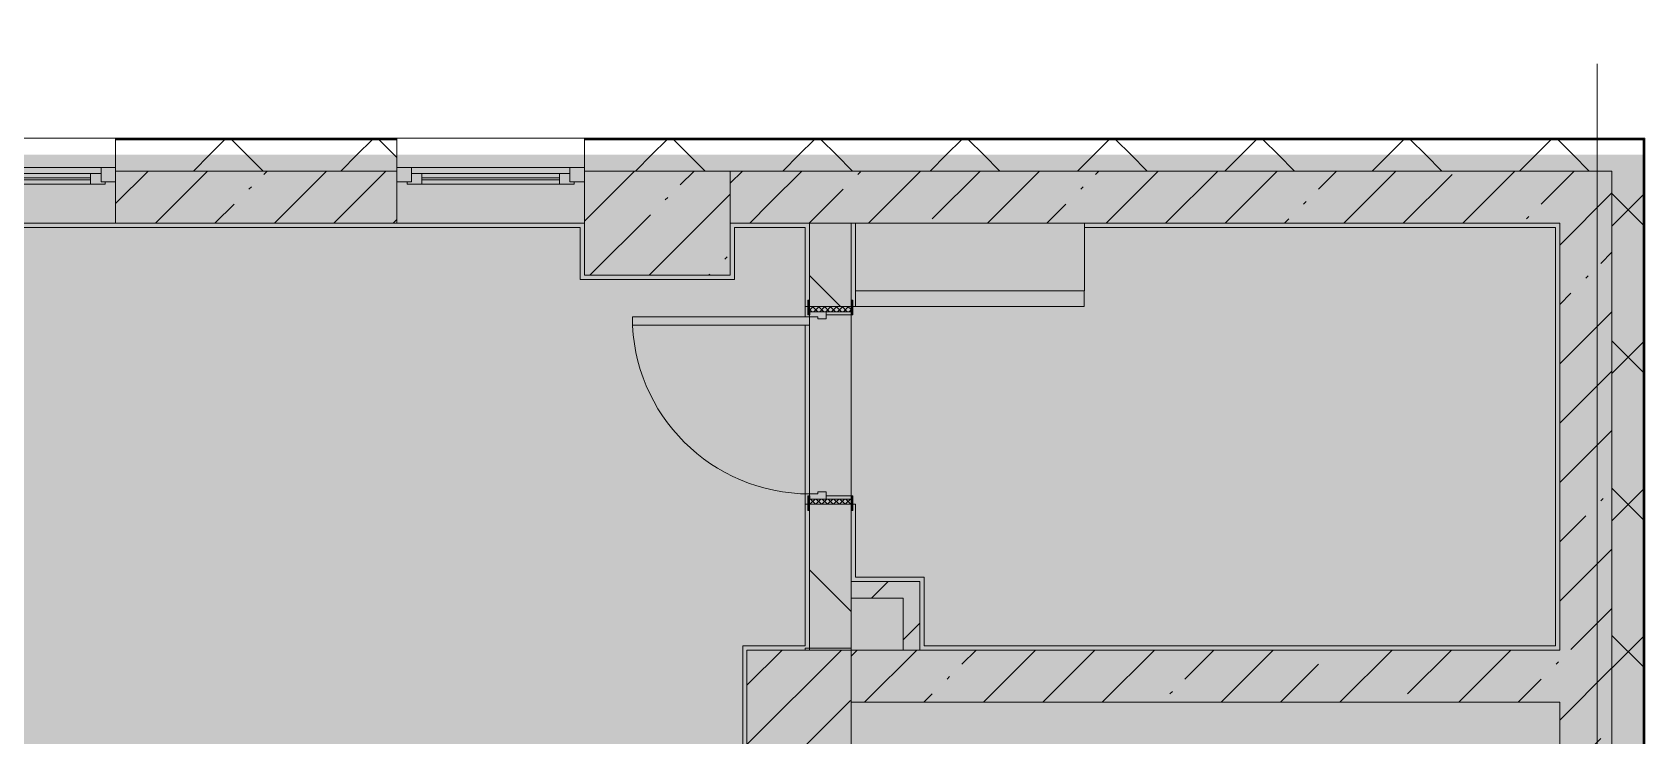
# Model space of a CAD drawing. Header units: millimetres. Extents: x 81682 to 274809, y -8553 to 29000.
# Drawn here: x 265299 to 273037, y 18689 to 22067 of the extents above; entities that cross this region are included whole.
import ezdxf

# ---------------------------------------------------------------- set-up
doc = ezdxf.new("R2010")
doc.units = ezdxf.units.MM
doc.layers.add('A-DETL-GENF-2', color=7, linetype='Continuous', lineweight=9, true_color=0xc0c0c0, transparency=0.4)
for name, color, linetype, lineweight, true_color in [('A-DOOR-2', 7, 'Continuous', 5, 0xb7b7b7), ('A-DOOR-3', 7, 'Continuous', 5, 0xe2e2e2), ('A-DOOR-4', 7, 'Continuous', 5, 0xaaaaaa), ('A-DOOR-FRAM-2', 7, 'Continuous', 5, 0xe2e2e2), ('A-DOOR-FRAM-3', 7, 'Continuous', 5, 0xb7b7b7), ('A-DOOR-FRAM-4', 7, 'Continuous', 5, 0xaaaaaa), ('A-FLOR-1', 7, 'Continuous', 5, 0xb7b7b7), ('A-GLAZ-2', 7, 'Continuous', 5, 0x737373), ('A-WALL-8', 7, 'Continuous', 5, 0x737373), ('A-WALL-9', 7, 'Continuous', 9, 0x737373), ('I-WALL-3', 7, 'Continuous', 5, 0x737373), ('S-COLS-2', 7, 'Continuous', 5, 0x737373)]:
    doc.layers.add(name, color=color, linetype=linetype, lineweight=lineweight, true_color=true_color)
for name, color, linetype, lineweight in [('A-WALL', 7, 'Continuous', 9), ('A-WALL-7', 7, 'Continuous', 5), ('I-WALL-2', 7, 'Continuous', 5), ('S-COLS-1', 7, 'Continuous', 5), ('Оси', 7, 'Continuous', 9)]:
    doc.layers.add(name, color=color, linetype=linetype, lineweight=lineweight)
pattern_1 = [(45, (147798.7, 0), (-285.1231, 285.1231), []), (45, (148083.8, 0), (-285.1231, 285.1231), [504.031, -100.806, 16.764, -84.042])]
pattern_2 = [(45, (147798.7, 0), (-353.5534, 353.5534), []), (135, (147798.7, 0), (-353.5534, -353.5534), [])]
pattern_3 = [(45, (147798.7, 0), (-176.7767, 176.7767), [])]

# ---------------------------------------------------------------- blocks, each defined once
blk = doc.blocks.new('120_Окно_СКБ_1Ст - 120_Окно_СКБ_1Ст 900х2500_h_ с форточкой-22876038-3_7_3_птичка')
at = {"layer": 'A-GLAZ-2'}
for p, q in [((-450, -127), (-450, -57)), ((-450, -57), (-380, -57)), ((450, -57), (-450, -57)), ((-380, -57), (-380, -127)), ((380, -127), (380, -57)), ((380, -57), (450, -57)), ((450, -57), (450, -127)), ((-380, -127), (-450, -127)), ((-450, -127), (-400, -127)), ((-380, -127), (-400, -127)), ((-400, -127), (-400, -137)), ((-400, -137), (400, -137)), ((400, -137), (-400, -137)), ((380, -87), (-380, -87)), ((-380, -87), (-380, -127)), ((-330, -137), (-330, -87)), ((-330, -107), (330, -107)), ((330, -117), (-330, -117)), ((330, -137), (330, -87)), ((380, -127), (380, -87)), ((450, -127), (380, -127)), ((400, -127), (380, -127)), ((400, -127), (450, -127)), ((400, -137), (400, -127))]:
    blk.add_line(p, q, dxfattribs=at)
blk = doc.blocks.new('110_Дверь_СКБ_1Ст_Внутренняя1 - Д-8 950x2100h_охрана-V113-3_7_3_птичка')
at = {"layer": 'A-DOOR-3'}
h = blk.add_hatch(color=256, dxfattribs=at)
h.paths.add_polyline_path([(-437.5, 100), (-437.5, 20), (-402.5, 20), (-402.5, 60), (-412.5, 60), (-412.5, 100)])
h.paths.add_polyline_path([(427.5, 60), (427.5, 20), (462.5, 20), (462.5, 100), (437.5, 100), (437.5, 60)])
at = {"layer": 'A-DOOR-4'}
h = blk.add_hatch(dxfattribs=at)
h.set_pattern_fill('FP_81', color=256, style=0, pattern_type=2)
h.set_pattern_definition([(135, (1826.41, 164.685), (-14.14214, -14.14214), []), (225, (1826.41, 164.685), (14.14214, -14.14214), [])])
h.paths.add_polyline_path([(462.5, -100), (487.5, -100), (487.5, 100), (462.5, 100)])
at = {"layer": 'A-DOOR-FRAM-2'}
for points in [[(397.5, 100), (437.5, 100), (437.5, 950), (397.5, 950), (397.5, 139)], [(-492.5, 100), (-422.5, 100), (-422.5, 108), (-492.5, 108)], [(447.5, 100), (517.5, 100), (517.5, 108), (447.5, 108)], [(-437.5, -100), (-422.5, -100), (-422.5, 20), (-437.5, 20)], [(447.5, -100), (462.5, -100), (462.5, 20), (447.5, 20)], [(-492.5, -108), (-422.5, -108), (-422.5, -100), (-492.5, -100)], [(447.5, -108), (517.5, -108), (517.5, -100), (447.5, -100)]]:
    blk.add_hatch(color=256, dxfattribs=at).paths.add_polyline_path(points)
at = {"layer": 'A-DOOR-FRAM-4'}
h = blk.add_hatch(dxfattribs=at)
h.set_pattern_fill('FP_9', color=256, style=0, pattern_type=2)
h.set_pattern_definition([(45, (-296.384, 164.685), (-14.1421, 14.1421), []), (135, (-296.384, 164.685), (-14.1421, -14.1421), [])])
h.paths.add_polyline_path([(-462.5, -100), (-437.5, -100), (-437.5, 100), (-462.5, 100)])
at = {"layer": 'A-DOOR-2'}
for p, q in [((437.5, 950), (397.5, 950)), ((397.5, 950), (397.5, 100)), ((437.5, 100), (437.5, 950)), ((397.5, 100), (437.5, 100))]:
    blk.add_line(p, q, dxfattribs=at)
blk.add_arc((437.5, 100), 850, 90, 180, dxfattribs=at)
at = {"layer": 'A-DOOR-FRAM-3'}
for p, q in [((-422.5, 108), (-492.5, 108)), ((-492.5, 108), (-492.5, 100)), ((-492.5, 100), (-422.5, 100)), ((-437.5, 100), (-462.5, 100)), ((-462.5, 100), (-462.5, -100)), ((-412.5, 100), (-437.5, 100)), ((-437.5, 100), (-437.5, 20)), ((-437.5, -100), (-437.5, 100)), ((-422.5, 100), (-437.5, 100)), ((-437.5, 100), (-437.5, 99)), ((-437.5, 99), (-422.5, 99)), ((-422.5, 100), (-422.5, 108)), ((-422.5, 99), (-422.5, 100)), ((-412.5, 60), (-412.5, 100)), ((437.5, 100), (437.5, 60)), ((462.5, 100), (437.5, 100)), ((517.5, 108), (447.5, 108)), ((447.5, 108), (447.5, 100)), ((462.5, 100), (447.5, 100)), ((447.5, 100), (447.5, 99)), ((447.5, 100), (517.5, 100)), ((447.5, 99), (462.5, 99)), ((462.5, 20), (462.5, 100)), ((487.5, 100), (462.5, 100)), ((462.5, 100), (462.5, -100)), ((462.5, 99), (462.5, 100)), ((487.5, -100), (487.5, 100)), ((517.5, 100), (517.5, 108)), ((-437.5, 20), (-402.5, 20)), ((-422.5, 20), (-437.5, 20)), ((-437.5, 20), (-437.5, -100)), ((-422.5, -100), (-422.5, 20)), ((-402.5, 60), (-412.5, 60)), ((-402.5, 20), (-402.5, 60)), ((437.5, 60), (427.5, 60)), ((427.5, 60), (427.5, 20)), ((427.5, 20), (462.5, 20)), ((462.5, 20), (447.5, 20)), ((447.5, 20), (447.5, -100)), ((462.5, -100), (462.5, 20)), ((-422.5, -100), (-492.5, -100)), ((-492.5, -100), (-492.5, -108)), ((-492.5, -108), (-422.5, -108)), ((-462.5, -100), (-437.5, -100)), ((-437.5, -100), (-422.5, -100)), ((-422.5, -108), (-422.5, -100)), ((447.5, -100), (462.5, -100)), ((517.5, -100), (447.5, -100)), ((447.5, -100), (447.5, -108)), ((447.5, -108), (517.5, -108)), ((462.5, -100), (487.5, -100)), ((517.5, -108), (517.5, -100))]:
    blk.add_line(p, q, dxfattribs=at)
blk = doc.blocks.new('120_Окно_СКБ_1Ст - 120_Окно_СКБ_1Ст 900х2500_h_ с форточкой-V101-3_7_3_птичка')
at = {"layer": 'A-GLAZ-2'}
for p, q in [((-450, -127), (-450, -57)), ((-450, -57), (-380, -57)), ((450, -57), (-450, -57)), ((-380, -57), (-380, -127)), ((380, -127), (380, -57)), ((380, -57), (450, -57)), ((450, -57), (450, -127)), ((-380, -127), (-450, -127)), ((-450, -127), (-400, -127)), ((-380, -127), (-400, -127)), ((-400, -127), (-400, -137)), ((-400, -137), (400, -137)), ((400, -137), (-400, -137)), ((380, -87), (-380, -87)), ((-380, -87), (-380, -127)), ((-330, -137), (-330, -87)), ((-330, -107), (330, -107)), ((330, -117), (-330, -117)), ((330, -137), (330, -87)), ((380, -127), (380, -87)), ((450, -127), (380, -127)), ((400, -127), (380, -127)), ((400, -127), (449.8, -127)), ((400, -137), (400, -127))]:
    blk.add_line(p, q, dxfattribs=at)
blk = doc.blocks.new('BSC_Колонна _Прямоугольная - 700х500-23282984-3_7_3_птичка')
at = {"layer": 'S-COLS-1'}
h = blk.add_hatch(dxfattribs=at)
h.set_pattern_fill('FP_125', color=256, style=0, pattern_type=2)
h.set_pattern_definition([(45, (-120500, -21150), (-285.1231, 285.1231), []), (45, (-120214.88, -21150), (-285.1231, 285.1231), [504.031, -100.806, 16.764, -84.042])])
h.paths.add_polyline_path([(-350, -250), (350, -250), (350, 250), (-350, 250)])
at = {"layer": 'S-COLS-2'}
for p, q in [((350, 250), (-350, 250)), ((-350, 250), (-350, -250)), ((350, -250), (350, 250)), ((-350, -250), (350, -250))]:
    blk.add_line(p, q, dxfattribs=at)
blk = doc.blocks.new('BSC_Колонна _Прямоугольная - 500х500-V179-3_7_3_птичка')
at = {"layer": 'S-COLS-1'}
h = blk.add_hatch(dxfattribs=at)
h.set_pattern_fill('FP_154', color=256, style=0, pattern_type=2)
h.set_pattern_definition([(45, (-121180, -18850), (-285.1231, 285.1231), []), (45, (-120894.88, -18850), (-285.1231, 285.1231), [504.031, -100.806, 16.764, -84.042])])
h.paths.add_polyline_path([(-250, -250), (250, -250), (250, 250), (-250, 250)])
at = {"layer": 'S-COLS-2'}
for p, q in [((250, 250), (-250, 250)), ((-250, 250), (-250, -250)), ((250, -250), (250, 250)), ((-250, -250), (250, -250))]:
    blk.add_line(p, q, dxfattribs=at)
blk = doc.blocks.new('Зашивка приборов отопления43 - Зашивка приборов отопления-33398518-3_7_3_птичка')
at = {"layer": 'A-WALL-8'}
for p, q in [((121290.8, 18994.6), (121290.8, 18669.6)), ((122390.8, 18669.6), (122390.8, 18994.6)), ((121290.8, 18669.6), (122390.8, 18669.6)), ((122389.3, 18669.6), (121290.8, 18669.6)), ((121290.8, 18669.6), (121290.8, 18594.6)), ((122389.3, 18594.6), (122389.3, 18669.6)), ((121290.8, 18594.6), (122389.3, 18594.6))]:
    blk.add_line(p, q, dxfattribs=at)

msp = doc.modelspace()

# ---------------------------------------------------------------- hatches: boundary and pattern name
at = {"layer": 'A-DETL-GENF-2'}
msp.add_hatch(color=256, dxfattribs=at).paths.add_polyline_path([(273031.7, -258), (273031.7, 21479), (241131.7, 21479), (241131.7, 27379), (232368.7, 27379), (232368.7, 10208.3), (237008.7, 10208.3), (237008.7, -258), (271786.3, -258)])
at = {"layer": 'A-WALL-7'}
h = msp.add_hatch(dxfattribs=at)
h.set_pattern_fill('FP_79', color=256, style=0, pattern_type=2)
h.set_pattern_definition(pattern_2)
h.paths.add_polyline_path([(272878.7, 21400), (273028.7, 21400), (273028.7, 21479), (267948.9, 21479), (267948.9, 21400), (272628.7, 21400)])
h.paths.add_polyline_path([(267048.9, 21400), (267048.9, 21479), (265699.1, 21479), (265699.1, 21400), (266193, 21400)])
h.paths.add_polyline_path([(254074.4, 21400), (254649.1, 21400), (254649.1, 21479), (253348.9, 21479), (253348.9, 21400), (253848.7, 21400)])
h.paths.add_polyline_path([(255549.1, 21400), (256849.1, 21400), (256849.1, 21479), (255549.1, 21479)])
h.paths.add_polyline_path([(241102.8, 21400), (241108.7, 21400), (241108.7, 21550), (241088.7, 21550), (241088.7, 21400)])
h.paths.add_polyline_path([(257749.1, 21400), (259048.7, 21400), (259048.7, 21479), (257749.1, 21479)])
h.paths.add_polyline_path([(261348.7, 21400), (262499.1, 21400), (262499.1, 21479), (261348.7, 21479)])
h.paths.add_polyline_path([(263929.1, 21400), (264799.1, 21400), (264799.1, 21479), (263929.1, 21479)])
h.paths.add_polyline_path([(244408.7, 21400), (248948.7, 21400), (248948.7, 21479), (244408.7, 21479)])
h.paths.add_polyline_path([(251248.7, 21400), (252448.9, 21400), (252448.9, 21479), (251248.7, 21479)])
h = msp.add_hatch(dxfattribs=at)
h.set_pattern_fill('FP_79', color=256, style=0, pattern_type=2)
h.set_pattern_definition(pattern_2)
h.paths.add_polyline_path([(272957.7, 21479), (273028.7, 21479), (273028.7, 21550), (267948.9, 21550), (267948.9, 21479), (272839.4, 21479)])
h.paths.add_polyline_path([(247549, 21479), (248948.7, 21479), (248948.7, 21550), (244408.7, 21550), (244408.7, 21479), (246287.8, 21479)])
h.paths.add_polyline_path([(251248.7, 21479), (252448.9, 21479), (252448.9, 21550), (251248.7, 21550)])
h.paths.add_polyline_path([(267048.9, 21479), (267048.9, 21550), (265699.1, 21550), (265699.1, 21479), (266338, 21479)])
h.paths.add_polyline_path([(264328.6, 21479), (264799.1, 21479), (264799.1, 21550), (263929.1, 21550), (263929.1, 21479)])
h.paths.add_polyline_path([(254033.7, 21479), (254649.1, 21479), (254649.1, 21550), (253348.9, 21550), (253348.9, 21479), (253848.7, 21479)])
h.paths.add_polyline_path([(262464.2, 21479), (262499.1, 21479), (262499.1, 21550), (261348.7, 21550), (261348.7, 21479), (261954.6, 21479)])
h.paths.add_polyline_path([(258848.7, 21479), (259048.7, 21479), (259048.7, 21550), (257749.1, 21550), (257749.1, 21479), (258735.4, 21479)])
h.paths.add_polyline_path([(255549.1, 21479), (256849.1, 21479), (256849.1, 21550), (255549.1, 21550)])
h = msp.add_hatch(dxfattribs=at)
h.set_pattern_fill('FP_79', color=256, style=0, pattern_type=2)
h.set_pattern_definition(pattern_2)
h.paths.add_polyline_path([(273019.9, -250), (273028.7, -250), (273028.7, 7700), (272878.7, 7700), (272878.7, -250), (273004.2, -250)])
h.paths.add_polyline_path([(273028.7, 8900), (273028.7, 10820), (272878.7, 10820), (272878.7, 8900)])
h.paths.add_polyline_path([(273028.7, 13120), (273028.7, 21400), (272878.7, 21400), (272878.7, 13120)])
at = {"layer": 'I-WALL-2'}
h = msp.add_hatch(dxfattribs=at)
h.set_pattern_fill('FP_75', color=256, style=0, pattern_type=2)
h.set_pattern_definition(pattern_1)
h.paths.add_polyline_path([(259048.7, 21150), (259048.7, 21400), (258848.7, 21400), (258848.7, 21150)])
h.paths.add_polyline_path([(256849.1, 21150), (256849.1, 21400), (255549.1, 21400), (255549.1, 21150)])
h.paths.add_polyline_path([(268838.7, 21150), (268838.7, 21400), (268648.7, 21400), (268648.7, 21150)])
h.paths.add_polyline_path([(257749.1, 21150), (258148.7, 21150), (258148.7, 21400), (257749.1, 21400)])
h.paths.add_polyline_path([(266193, 21150), (267048.9, 21150), (267048.9, 21400), (265699.1, 21400), (265699.1, 21150)])
h.paths.add_polyline_path([(261348.7, 21150), (262499.1, 21150), (262499.1, 21400), (261348.7, 21400)])
h.paths.add_polyline_path([(264799.1, 21150), (264799.1, 21400), (263929.1, 21400), (263929.1, 21150), (264328.6, 21150)])
h.paths.add_polyline_path([(251277.8, 21150), (252448.9, 21150), (252448.9, 21400), (251248.7, 21400), (251248.7, 21150)])
h.paths.add_polyline_path([(253848.7, 21150), (254649.1, 21150), (254649.1, 21400), (253848.7, 21400), (253848.7, 21246.1)])
h.paths.add_polyline_path([(248598.7, 21150), (248948.7, 21150), (248948.7, 21400), (248598.7, 21400)])
h = msp.add_hatch(dxfattribs=at)
h.set_pattern_fill('FP_75', color=256, style=0, pattern_type=2)
h.set_pattern_definition(pattern_1)
h.paths.add_polyline_path([(272628.7, 21150), (272628.7, 21400), (268838.7, 21400), (268838.7, 21150), (271786.3, 21150)])
h = msp.add_hatch(dxfattribs=at)
h.set_pattern_fill('FP_75', color=256, style=0, pattern_type=2)
h.set_pattern_definition(pattern_1)
h.paths.add_polyline_path([(272628.7, 10600), (272878.7, 10600), (272878.7, 10820), (272628.7, 10820), (272628.7, 10642.6)])
h.paths.add_polyline_path([(272878.7, 13120), (272878.7, 21400), (272628.7, 21400), (272628.7, 13120)])
h = msp.add_hatch(dxfattribs=at)
h.set_pattern_fill('FP_78', color=256, style=0, pattern_type=2)
h.set_pattern_definition([(135, (147798.7, 0), (-353.5534, -353.5534), [])])
h.paths.add_polyline_path([(269228.7, 19100), (269228.7, 19800), (269028.7, 19800), (269028.7, 19100)])
h.paths.add_polyline_path([(269228.7, 20750), (269228.7, 21150), (269028.7, 21150), (269028.7, 20750)])
h = msp.add_hatch(dxfattribs=at)
h.set_pattern_fill('FP_80', color=256, style=0, pattern_type=2)
h.set_pattern_definition(pattern_3)
h.paths.add_polyline_path([(269478.7, 19350), (269558.7, 19350), (269558.7, 19430), (269228.7, 19430), (269228.7, 19350)])
h = msp.add_hatch(dxfattribs=at)
h.set_pattern_fill('FP_80', color=256, style=0, pattern_type=2)
h.set_pattern_definition(pattern_3)
h.paths.add_polyline_path([(269558.7, 19100), (269558.7, 19350), (269478.7, 19350), (269478.7, 19100)])
h = msp.add_hatch(dxfattribs=at)
h.set_pattern_fill('FP_75', color=256, style=0, pattern_type=2)
h.set_pattern_definition(pattern_1)
h.paths.add_polyline_path([(269008.7, 10380), (269228.7, 10380), (269228.7, 10825), (269008.7, 10825), (269008.7, 10400)])
h.paths.add_polyline_path([(269228.7, 12225), (269228.7, 13400), (269008.7, 13400), (269008.7, 12225), (269178.7, 12225)])
h.paths.add_polyline_path([(269008.7, 13900), (269228.7, 13900), (269228.7, 18600), (269008.7, 18600), (269008.7, 14691.7)])
h.paths.add_polyline_path([(269228.3, 19100), (269228.7, 19100), (269228.7, 19110), (269008.7, 19110), (269008.7, 19100)])
h = msp.add_hatch(dxfattribs=at)
h.set_pattern_fill('FP_75', color=256, style=0, pattern_type=2)
h.set_pattern_definition(pattern_1)
h.paths.add_polyline_path([(272628.7, 18850), (272628.7, 19100), (269228.7, 19100), (269228.7, 18850), (271786.3, 18850)])

# ---------------------------------------------------------------- linework, layer by layer
at = {"layer": 'A-FLOR-1'}
for p, q in [((267928.9, 21130), (263919.1, 21130)), ((267928.9, 20880), (267928.9, 21130)), ((269008.7, 21130), (268668.7, 21130)), ((268668.7, 21130), (268668.7, 20880)), ((269008.7, 21130), (269008.7, 20700)), ((272608.7, 21130), (270348.7, 21130)), ((272608.7, 19120), (272608.7, 21130)), ((268668.7, 20880), (267928.9, 20880)), ((269020.7, 20750), (269008.7, 20750)), ((269248.7, 20750), (269236.7, 20750)), ((269008.7, 20660), (269008.7, 19120)), ((269008.7, 19800), (269020.7, 19800)), ((269236.7, 19800), (269248.7, 19800)), ((269248.7, 19800), (269248.7, 19450)), ((269248.7, 19450), (269578.7, 19450)), ((269578.7, 19450), (269578.7, 19120)), ((268708.7, 18580), (268708.7, 19120)), ((268708.7, 19120), (269008.7, 19120)), ((269578.7, 19120), (272608.7, 19120))]:
    msp.add_line(p, q, dxfattribs=at)
at = {"layer": 'A-WALL'}
for p, q in [((267048.9, 21553), (265699.1, 21553)), ((267048.9, 21550), (265699.1, 21550)), ((273031.7, 21553), (267948.9, 21553)), ((273028.7, 21550), (267948.9, 21550))]:
    msp.add_line(p, q, dxfattribs=at)
at = {"layer": 'A-WALL-7'}
for p, q in [((273036.7, 21558), (264799.1, 21558)), ((273036.7, 7700), (273036.7, 21558))]:
    msp.add_line(p, q, dxfattribs=at)
at = {"layer": 'A-WALL-8'}
for p, q in [((265699.1, 21558), (265699.1, 21400)), ((267048.9, 21400), (267048.9, 21558)), ((267948.9, 21558), (267948.9, 21400)), ((272878.7, 21400), (272878.7, 21400))]:
    msp.add_line(p, q, dxfattribs=at)
at = {"layer": 'A-WALL-9'}
for p, q in [((273028.7, 13120), (273028.7, 21550)), ((273031.7, 13120), (273031.7, 21553)), ((267048.9, 21400), (265699.1, 21400)), ((268648.7, 21400), (272628.7, 21400)), ((272878.7, 21400), (272878.7, 13120)), ((272878.7, 13120), (272878.7, 21400)), ((269228.7, 21150), (269028.7, 21150)), ((269228.7, 19430), (269228.7, 19350)), ((269478.7, 19100), (269558.7, 19100))]:
    msp.add_line(p, q, dxfattribs=at)
at = {"layer": 'I-WALL-3'}
for p, q in [((265699.1, 21400), (265699.1, 21150)), ((267048.9, 21150), (267048.9, 21400)), ((272878.7, 21400), (272628.7, 21400)), ((263899.1, 21150), (267948.7, 21150)), ((268648.7, 21150), (269028.7, 21150)), ((269028.7, 21150), (269028.7, 20780)), ((269228.7, 20780), (269228.7, 21150)), ((269228.7, 21150), (272628.7, 21150)), ((272628.7, 21150), (272628.7, 19100)), ((269028.7, 19850), (269028.7, 20660)), ((269228.7, 20710), (269228.7, 19840)), ((269028.7, 19770), (269028.7, 19100)), ((269228.7, 19430), (269228.7, 19770)), ((269558.7, 19430), (269228.7, 19430)), ((269558.7, 19100), (269558.7, 19430)), ((269228.7, 19350), (269478.7, 19350)), ((269228.7, 19100), (269228.7, 19350)), ((269478.7, 19350), (269478.7, 19100)), ((269008.7, 19110), (269008.7, 19100)), ((269228.7, 19110), (269008.7, 19110)), ((269478.7, 19100), (269228.7, 19100)), ((272628.7, 19100), (269558.7, 19100)), ((269228.7, 18850), (272628.7, 18850)), ((272628.7, 18850), (272628.7, 10600))]:
    msp.add_line(p, q, dxfattribs=at)
at = {"layer": 'Оси'}
msp.add_line((272808.7, 10029.8), (272808.7, 21915.1), dxfattribs=at)

# ---------------------------------------------------------------- block references
at = {"layer": 'A-DOOR-2', "rotation": 89.99999999999987}
msp.add_blockref('110_Дверь_СКБ_1Ст_Внутренняя1 - Д-8 950x2100h_охрана-V113-3_7_3_птичка', (269128.7, 20262.5), dxfattribs=at)
at = {"layer": 'A-GLAZ-2'}
for name, p in [('120_Окно_СКБ_1Ст - 120_Окно_СКБ_1Ст 900х2500_h_ с форточкой-22876038-3_7_3_птичка', (265249.1, 21475)), ('120_Окно_СКБ_1Ст - 120_Окно_СКБ_1Ст 900х2500_h_ с форточкой-V101-3_7_3_птичка', (267498.9, 21475))]:
    msp.add_blockref(name, p, dxfattribs=at)
at = {"layer": 'A-WALL-8'}
msp.add_blockref('Зашивка приборов отопления43 - Зашивка приборов отопления-33398518-3_7_3_птичка', (147957.9, 2155.4), dxfattribs=at)
at = {"layer": 'S-COLS-2'}
for name, p in [('BSC_Колонна _Прямоугольная - 700х500-23282984-3_7_3_птичка', (268298.7, 21150)), ('BSC_Колонна _Прямоугольная - 500х500-V179-3_7_3_птичка', (268978.7, 18850))]:
    msp.add_blockref(name, p, dxfattribs=at)

doc.saveas('drawing.dxf')
